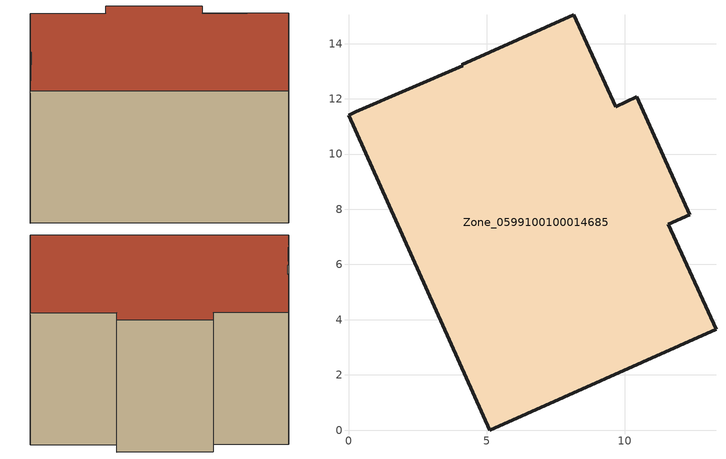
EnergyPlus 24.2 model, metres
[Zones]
Zone_0599100100014685
 floor ground (C_G): 4.13,13.19 4.11,13.24 8.16,15.04 9.68,11.72 10.45,12.07 12.35,7.81 11.58,7.46 13.31,3.65 5.11,0 0,11.41 0.27,11.53 z0
 wall outside (C_F): 12.35,7.81 10.45,12.07 9.68,11.72 8.16,15.04 4.11,13.24 4.13,13.19 0.27,11.53 0,11.41 5.11,0 13.31,3.65 11.58,7.46 12.35,7.81 z0:7.03
 roof outside (C_R): 4.13,13.19 0.27,11.53 0,11.41 5.11,0 13.31,3.65 11.58,7.46 12.35,7.81 10.45,12.07 9.68,11.72 8.16,15.04 4.11,13.24 z7.03
[BUILDING]
Pand.0599100100014685: North Axis=0; Terrain=City; Loads Convergence Tolerance Value=0.04; Temperature Convergence Tolerance Value=0.4; Solar Distribution=FullExterior; Maximum Number of Warmup Days=25; Minimum Number of Warmup Days=1
[Site:Location]
Rotterdam.The.Hague.AP_ZH_NLD Design_Conditions: Latitude=51.96; Longitude=4.45; Time Zone=1; Elevation=-4.5
[SITE:GROUNDTEMPERATURE:BUILDINGSURFACE]
18, 18, 18, 18, 18, 18, 18, 18, 18, 18, 18, 18
[MATERIAL] Thermal Absorptance=0.9; Solar Absorptance=0.7; Visible Absorptance=0.7
Name | Roughness | Thickness | Conductivity | Density | Specific Heat
G.D.2015-2018 | MediumSmooth | 0.15 | 0.0428571 | 540 | 1210
F.D.2015-2018 | Rough | 0.3 | 0.0666667 | 1920 | 840
R.D.2015-2018 | MediumRough | 0.2 | 0.0333333 | 1500 | 1000
[CONSTRUCTION]
C_G: G.D.2015-2018
C_F: F.D.2015-2018
C_R: R.D.2015-2018
[ZONE]
Zone_0599100100014685: Type=1; Multiplier=1; Ceiling Height=Autocalculate; Volume=Autocalculate; Floor Area=autocalculate; Part of Total Floor Area=Yes
[ZONEINFILTRATION:DESIGNFLOWRATE]
Infil_Zone_0599100100014685: Zone or ZoneList or Space or SpaceList=Zone_0599100100014685; Schedule=AlwaysOn; Design Flow Rate Calculation Method=Flow/Area; Flow Rate per Floor Area=0.0021; Constant Term Coefficient=1; Temperature Term Coefficient=0; Velocity Term Coefficient=0; Velocity Squared Term Coefficient=0
[HVACTEMPLATE:ZONE:IDEALLOADSAIRSYSTEM]
Zone_0599100100014685: Maximum Heating Supply Air Temperature=50; Minimum Cooling Supply Air Temperature=13; Maximum Heating Supply Air Humidity Ratio=0.0156; Minimum Cooling Supply Air Humidity Ratio=0.0077; Heating Limit=NoLimit; Cooling Limit=NoLimit; Dehumidification Control Type=ConstantSensibleHeatRatio; Cooling Sensible Heat Ratio=0.7; Dehumidification Setpoint=60; Humidification Control Type=None; Humidification Setpoint=30; Outdoor Air Method=None; Outdoor Air Flow Rate per Person=0.00944; Outdoor Air Flow Rate per Zone Floor Area=0; Outdoor Air Flow Rate per Zone=0; Demand Controlled Ventilation Type=None; Outdoor Air Economizer Type=NoEconomizer; Heat Recovery Type=None; Sensible Heat Recovery Effectiveness=0.7; Latent Heat Recovery Effectiveness=0.65
[ZONECONTROL:THERMOSTAT]
ThermostatControl_Zone_0599100100014685: Zone or ZoneList=Zone_0599100100014685; Control Type Schedule=DualSetpointControlType; Control 1=Thermostat_Zone_0599100100014685; Temperature Difference Between Cutout And Setpoint=0
[THERMOSTATSETPOINT:DUALSETPOINT]
Thermostat_Zone_0599100100014685: Heating Setpoint Temperature Schedule=HeatingSetpoint_Zone_0599100100014685; Cooling Setpoint Temperature Schedule=CoolingSetpoint_Zone_0599100100014685
[SCHEDULE:COMPACT]
HeatingSetpoint_Zone_0599100100014685: Through: 12/31, For: AllDays, Until: 24:00, 21
CoolingSetpoint_Zone_0599100100014685: Through: 12/31, For: AllDays, Until: 24:00, 24
DualSetpointControlType: Through: 12/31, For: AllDays, Until: 24:00, 4
AlwaysOn: Through: 12/31, For: AllDays, Until: 24:00, 1
